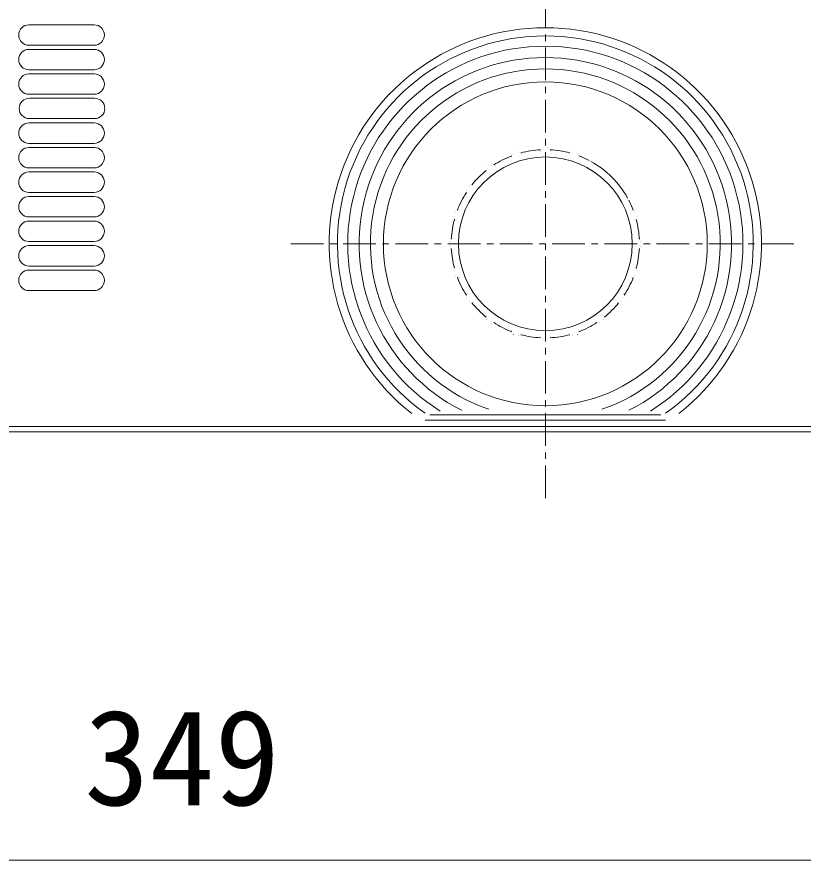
# Model space of a CAD drawing. Units: millimetres, scale not verified. Extents: x -63 to 62, y -56 to 57.
# Drawn here: x -27.96 to -12.91, y 2.98 to 19.12 of the extents above; entities that cross this region are included whole.
import ezdxf
from ezdxf.enums import TextEntityAlignment as Align

# ---------------------------------------------------------------- set-up
doc = ezdxf.new("R2010")
doc.units = ezdxf.units.MM
doc.header["$LTSCALE"] = 0.125
doc.linetypes.add('USER2', pattern=[8, 5, -1, 1, -1])
for name, color, linetype, lineweight in [('0-3_GAIKEI', 7, 'Continuous', 18), ('0-6_SUNPO', 7, 'Continuous', 9), ('0-7_KIJUN', 7, 'USER2', 9)]:
    doc.layers.add(name, color=color, linetype=linetype, lineweight=lineweight)
doc.styles.add('ＭＳ ゴシック', font='')
doc.styles.get('ＭＳ ゴシック').set_extended_font_data('MS Gothic')

# ---------------------------------------------------------------- blocks, each defined once
blk = doc.blocks.new('D7')
at = {"layer": '0-6_SUNPO'}
blk.add_line((-13.9303, 4.5349), (-44.8303, 4.5349), dxfattribs=at)
at = {"layer": '0-6_SUNPO', "style": 'ＭＳ ゴシック'}
blk.add_text('349', height=1.833, dxfattribs=at).set_placement((-31.2553, 5.0349), align=Align.BOTTOM_LEFT)

msp = doc.modelspace()

# ---------------------------------------------------------------- linework, layer by layer
at = {"layer": '0-3_GAIKEI', "lineweight": 9}
for p, q in [((-26.4774, 18.9695), (-27.7262, 18.9695)), ((-27.7262, 18.5787), (-26.4774, 18.5787)), ((-26.4774, 18.5), (-27.7262, 18.5)), ((-27.7262, 18.1092), (-26.4774, 18.1092)), ((-26.4774, 18.0304), (-27.7262, 18.0304)), ((-27.7262, 17.6396), (-26.4774, 17.6396)), ((-26.468, 17.5647), (-27.7168, 17.5647)), ((-27.7168, 17.1739), (-26.468, 17.1739)), ((-26.4774, 17.0913), (-27.7262, 17.0913)), ((-27.7262, 16.7005), (-26.4774, 16.7005)), ((-26.4774, 16.6218), (-27.7262, 16.6218)), ((-27.7262, 16.231), (-26.4774, 16.231)), ((-26.4774, 16.1522), (-27.7262, 16.1522)), ((-27.7262, 15.7614), (-26.4774, 15.7614)), ((-26.4774, 15.6827), (-27.7262, 15.6827)), ((-27.7262, 15.2919), (-26.4774, 15.2919)), ((-26.4774, 15.2131), (-27.7262, 15.2131)), ((-27.7262, 14.8223), (-26.4774, 14.8223)), ((-26.4774, 14.7436), (-27.7262, 14.7436)), ((-27.7262, 14.3527), (-26.4774, 14.3527)), ((-26.4774, 14.274), (-27.7262, 14.274)), ((-27.7262, 13.8832), (-26.4774, 13.8832))]:
    msp.add_line(p, q, dxfattribs=at)
at = {"layer": '0-3_GAIKEI', "color": 1}
for p, q in [((-18.4569, 16.5111), (-18.4569, 16.5109)), ((-18.4512, 16.4936), (-18.4513, 16.4935)), ((-18.3607, 16.5422), (-18.3608, 16.5423)), ((-18.355, 16.5248), (-18.3551, 16.5249)), ((-18.2978, 16.508), (-18.2979, 16.5081)), ((-18.2921, 16.4905), (-18.2923, 16.4906)), ((-17.9404, 16.5647), (-17.9405, 16.5646)), ((-17.9404, 16.5464), (-17.9405, 16.5462)), ((-17.8912, 16.5983), (-17.8913, 16.5982)), ((-17.8912, 16.6167), (-17.8912, 16.6165)), ((-17.79, 16.6165), (-17.7901, 16.6167)), ((-17.79, 16.5982), (-17.7901, 16.5983)), ((-17.7408, 16.5646), (-17.7409, 16.5647)), ((-17.7408, 16.5462), (-17.7409, 16.5464)), ((-17.389, 16.4906), (-17.3891, 16.4905)), ((-17.3833, 16.5081), (-17.3835, 16.508)), ((-17.3262, 16.5249), (-17.3263, 16.5248)), ((-17.3205, 16.5423), (-17.3206, 16.5422)), ((-17.23, 16.4935), (-17.23, 16.4936)), ((-17.2243, 16.5109), (-17.2244, 16.5111)), ((-18.4876, 16.4465), (-18.4877, 16.4463)), ((-18.4819, 16.429), (-18.482, 16.4288)), ((-17.1993, 16.4288), (-17.1993, 16.429)), ((-17.1936, 16.4463), (-17.1936, 16.4465)), ((-18.9716, 16.1649), (-18.9716, 16.1647)), ((-18.9623, 16.2358), (-18.9623, 16.2357)), ((-18.9608, 16.15), (-18.9608, 16.1498)), ((-18.9515, 16.221), (-18.9515, 16.2208)), ((-18.8804, 16.2951), (-18.8805, 16.2952)), ((-18.8696, 16.2803), (-18.8697, 16.2804)), ((-18.81, 16.282), (-18.8102, 16.2821)), ((-18.7992, 16.2672), (-18.7994, 16.2672)), ((-19.2983, 15.8996), (-19.2985, 15.8996)), ((-19.2835, 15.8888), (-19.2837, 15.8888)), ((-19.2274, 15.9089), (-19.2276, 15.9089)), ((-19.2125, 15.8981), (-19.2127, 15.8981)), ((-19.3579, 15.8178), (-19.3578, 15.8177)), ((-19.3448, 15.7475), (-19.3447, 15.7473)), ((-19.3431, 15.807), (-19.343, 15.8069)), ((-19.3299, 15.7367), (-19.3299, 15.7365)), ((-19.5736, 15.3942), (-19.5738, 15.3942)), ((-19.5562, 15.3886), (-19.5563, 15.3886)), ((-19.509, 15.425), (-19.5092, 15.4249)), ((-19.4915, 15.4193), (-19.4917, 15.4193)), ((-16.1896, 15.4193), (-16.1897, 15.4193)), ((-16.1721, 15.4249), (-16.1723, 15.425)), ((-16.1249, 15.3886), (-16.1251, 15.3886)), ((-16.1075, 15.3942), (-16.1077, 15.3942)), ((-19.605, 15.2981), (-19.6049, 15.298)), ((-19.5876, 15.2924), (-19.5875, 15.2923)), ((-19.5708, 15.2352), (-19.5707, 15.2351)), ((-19.5533, 15.2296), (-19.5532, 15.2294)), ((-16.1281, 15.2294), (-16.1279, 15.2296)), ((-16.1106, 15.2351), (-16.1105, 15.2353)), ((-16.0938, 15.2923), (-16.0937, 15.2924)), ((-16.0764, 15.298), (-16.0763, 15.2981)), ((-19.6273, 14.8778), (-19.6274, 14.8777)), ((-19.6089, 14.8778), (-19.6091, 14.8777)), ((-16.0722, 14.8777), (-16.0724, 14.8778)), ((-16.0538, 14.8777), (-16.054, 14.8778)), ((-19.6792, 14.8286), (-19.6794, 14.8285)), ((-19.6794, 14.7274), (-19.6792, 14.7273)), ((-19.6609, 14.8286), (-19.661, 14.8285)), ((-19.661, 14.7274), (-19.6609, 14.7273)), ((-16.0202, 14.8285), (-16.0204, 14.8286)), ((-16.0204, 14.7273), (-16.0202, 14.7274)), ((-16.0019, 14.8285), (-16.002, 14.8286)), ((-16.002, 14.7273), (-16.0019, 14.7274)), ((-19.6274, 14.6782), (-19.6273, 14.6781)), ((-19.6091, 14.6782), (-19.6089, 14.6781)), ((-16.0724, 14.6781), (-16.0722, 14.6782)), ((-16.054, 14.6781), (-16.0538, 14.6782)), ((-19.6049, 14.2579), (-19.605, 14.2578)), ((-19.5875, 14.2636), (-19.5876, 14.2635)), ((-19.5707, 14.3208), (-19.5708, 14.3206)), ((-19.5532, 14.3265), (-19.5533, 14.3263)), ((-16.1279, 14.3263), (-16.1281, 14.3265)), ((-16.1105, 14.3206), (-16.1106, 14.3208)), ((-16.0937, 14.2635), (-16.0938, 14.2636)), ((-16.0763, 14.2578), (-16.0764, 14.2579)), ((-19.5738, 14.1617), (-19.5736, 14.1616)), ((-19.5563, 14.1673), (-19.5562, 14.1673)), ((-19.5092, 14.131), (-19.509, 14.1309)), ((-19.4917, 14.1366), (-19.4915, 14.1366)), ((-16.1897, 14.1366), (-16.1896, 14.1366)), ((-16.1723, 14.1309), (-16.1721, 14.131)), ((-16.1251, 14.1673), (-16.1249, 14.1673)), ((-16.1077, 14.1616), (-16.1075, 14.1617)), ((-19.3578, 13.7382), (-19.3579, 13.7381)), ((-19.3447, 13.8085), (-19.3448, 13.8084)), ((-19.343, 13.749), (-19.3431, 13.7488)), ((-19.3299, 13.8193), (-19.3299, 13.8192)), ((-16.3513, 13.8192), (-16.3514, 13.8193)), ((-16.3382, 13.7488), (-16.3383, 13.749)), ((-16.3365, 13.8084), (-16.3365, 13.8085)), ((-16.3234, 13.7381), (-16.3234, 13.7382)), ((-19.2985, 13.6563), (-19.2983, 13.6563)), ((-19.2837, 13.667), (-19.2835, 13.6671)), ((-19.2276, 13.647), (-19.2274, 13.647)), ((-19.2127, 13.6578), (-19.2125, 13.6578)), ((-16.4687, 13.6578), (-16.4686, 13.6578)), ((-16.4539, 13.647), (-16.4537, 13.647)), ((-16.3978, 13.6671), (-16.3976, 13.667)), ((-16.3829, 13.6563), (-16.3828, 13.6563)), ((-18.9608, 13.4061), (-18.9608, 13.4059)), ((-16.7205, 13.4059), (-16.7205, 13.4061)), ((-18.9716, 13.3912), (-18.9716, 13.391)), ((-18.9623, 13.3202), (-18.9623, 13.3201)), ((-18.9515, 13.3351), (-18.9515, 13.3349)), ((-18.8805, 13.2607), (-18.8804, 13.2607)), ((-18.8697, 13.2755), (-18.8696, 13.2756)), ((-18.8102, 13.2738), (-18.81, 13.2738)), ((-18.7994, 13.2886), (-18.7992, 13.2887)), ((-16.882, 13.2887), (-16.8818, 13.2886)), ((-16.8712, 13.2738), (-16.8711, 13.2738)), ((-16.8117, 13.2756), (-16.8115, 13.2755)), ((-16.8009, 13.2607), (-16.8007, 13.2607)), ((-16.7297, 13.3349), (-16.7298, 13.3351)), ((-16.719, 13.3201), (-16.719, 13.3202)), ((-16.7097, 13.391), (-16.7097, 13.3912)), ((-18.4877, 13.1096), (-18.4876, 13.1094)), ((-18.482, 13.1271), (-18.4819, 13.1269)), ((-17.1993, 13.1269), (-17.1993, 13.1271)), ((-17.1936, 13.1094), (-17.1936, 13.1096)), ((-18.4569, 13.045), (-18.4569, 13.0448)), ((-18.4513, 13.0624), (-18.4512, 13.0623)), ((-18.3608, 13.0136), (-18.3607, 13.0137)), ((-18.3551, 13.031), (-18.355, 13.0311)), ((-18.2979, 13.0478), (-18.2978, 13.0479)), ((-18.2923, 13.0652), (-18.2921, 13.0654)), ((-17.9405, 13.0097), (-17.9404, 13.0095)), ((-17.9405, 12.9913), (-17.9404, 12.9912)), ((-17.8913, 12.9577), (-17.8912, 12.9575)), ((-17.8912, 12.9393), (-17.8912, 12.9392)), ((-17.8406, 13.0122), (-17.8406, 12.9596)), ((-17.8406, 12.9544), (-17.8406, 12.9413)), ((-17.7901, 12.9575), (-17.79, 12.9577)), ((-17.7901, 12.9392), (-17.79, 12.9393)), ((-17.7409, 13.0095), (-17.7408, 13.0097)), ((-17.7409, 12.9912), (-17.7408, 12.9913)), ((-17.3891, 13.0654), (-17.389, 13.0652)), ((-17.3835, 13.0479), (-17.3833, 13.0478)), ((-17.3263, 13.0311), (-17.3262, 13.031)), ((-17.3206, 13.0137), (-17.3205, 13.0136)), ((-17.23, 13.0623), (-17.23, 13.0624)), ((-17.2244, 13.0448), (-17.2243, 13.045)), ((-15.629, 11.5063), (-20.0523, 11.5063)), ((-8.3996, 11.2813), (-41.1684, 11.2813))]:
    msp.add_line(p, q, dxfattribs=at)
at = {"layer": '0-3_GAIKEI'}
for p, q in [((-15.5382, 11.4012), (-20.143, 11.4012)), ((-8.3996, 11.1814), (-41.1684, 11.1814))]:
    msp.add_line(p, q, dxfattribs=at)
at = {"layer": '0-3_GAIKEI', "color": 1}
for radius in [3.0997, 1.663]:
    msp.add_circle((-17.8406, 14.7779), radius, dxfattribs=at)
at = {"layer": '0-3_GAIKEI', "lineweight": 9}
for centre, start, end in [((-27.7262, 18.7741), 90, 270), ((-26.4774, 18.7741), 270, 90), ((-27.7262, 18.3046), 90, 270), ((-26.4774, 18.3046), 270, 90), ((-27.7262, 17.835), 90, 270), ((-26.4774, 17.835), 270, 90), ((-27.7168, 17.3693), 90, 270), ((-26.468, 17.3693), 270, 90), ((-27.7262, 16.8959), 90, 270), ((-26.4774, 16.8959), 270, 90), ((-27.7262, 16.4264), 90, 270), ((-26.4774, 16.4264), 270, 90), ((-27.7262, 15.9568), 90, 270), ((-26.4774, 15.9568), 270, 90), ((-27.7262, 15.4873), 90, 270), ((-26.4774, 15.4873), 270, 90), ((-27.7262, 15.0177), 90, 270), ((-26.4774, 15.0177), 270, 90), ((-27.7262, 14.5482), 90, 270), ((-26.4774, 14.5482), 270, 90), ((-27.7262, 14.0786), 90, 270), ((-26.4774, 14.0786), 270, 90)]:
    msp.add_arc(centre, 0.1954, start, end, dxfattribs=at)
at = {"layer": '0-3_GAIKEI'}
msp.add_arc((-17.8406, 14.7786), 4.1361, 308.19588, 231.79246, dxfattribs=at)
at = {"layer": '0-3_GAIKEI', "color": 1}
for centre, radius, start, end in [((-17.8406, 14.7786), 3.9793, 305.35007, 234.64993), ((-17.8406, 14.7786), 3.7822, 302.1379, 237.8621), ((-17.8406, 14.7786), 3.565, 296.68828, 243.31172), ((-17.8406, 14.7786), 3.3479, 288.85927, 251.14073), ((-17.8406, 14.7779), 1.8018, 92.93175, 105.0923), ((-17.8406, 14.7779), 1.8018, 74.85143, 87.11332), ((-17.8406, 14.7779), 1.8018, 110.94815, 123.13895), ((-17.8406, 14.7779), 1.8018, 62.30229, 69.21472), ((-17.8406, 14.7779), 1.8018, 28.99989, 61.00011), ((-17.8406, 14.7779), 1.8018, 128.94889, 141.20021), ((-17.8406, 14.7779), 1.8018, 146.93475, 159.17534), ((-17.8406, 14.7779), 1.8018, 20.88454, 27.69771), ((-17.8406, 14.7779), 1.8018, 164.90873, 177.12826), ((-17.8406, 14.7779), 1.8018, 2.80852, 15.05575), ((-17.8406, 14.7779), 1.8018, 182.87169, 195.09117), ((-17.8406, 14.7779), 1.8018, 344.83699, 357.07113), ((-17.8406, 14.7779), 1.8018, 200.82472, 213.06514), ((-17.8406, 14.7779), 1.8018, 326.89442, 339.10935), ((-17.8406, 14.7779), 1.8018, 218.79975, 231.05104), ((-17.8406, 14.7779), 1.8018, 308.93109, 321.16776), ((-17.8406, 14.7779), 1.8018, 236.8609, 249.05187), ((-17.8406, 14.7779), 1.8018, 290.94278, 303.18643), ((-17.8406, 14.7779), 1.8018, 254.90772, 267.06853), ((-17.8406, 14.7779), 1.8018, 272.92719, 285.11101)]:
    msp.add_arc(centre, radius, start, end, dxfattribs=at)
at = {"layer": '0-7_KIJUN'}
for p, q in [((-17.8406, 9.9094), (-17.8406, 19.6477)), ((-22.7098, 14.7786), (-12.9715, 14.7786))]:
    msp.add_line(p, q, dxfattribs=at)

# ---------------------------------------------------------------- block references
at = {"layer": '0-6_SUNPO'}
msp.add_blockref('D7', (4.5896, -1.5542), dxfattribs=at)

doc.saveas('drawing.dxf')
